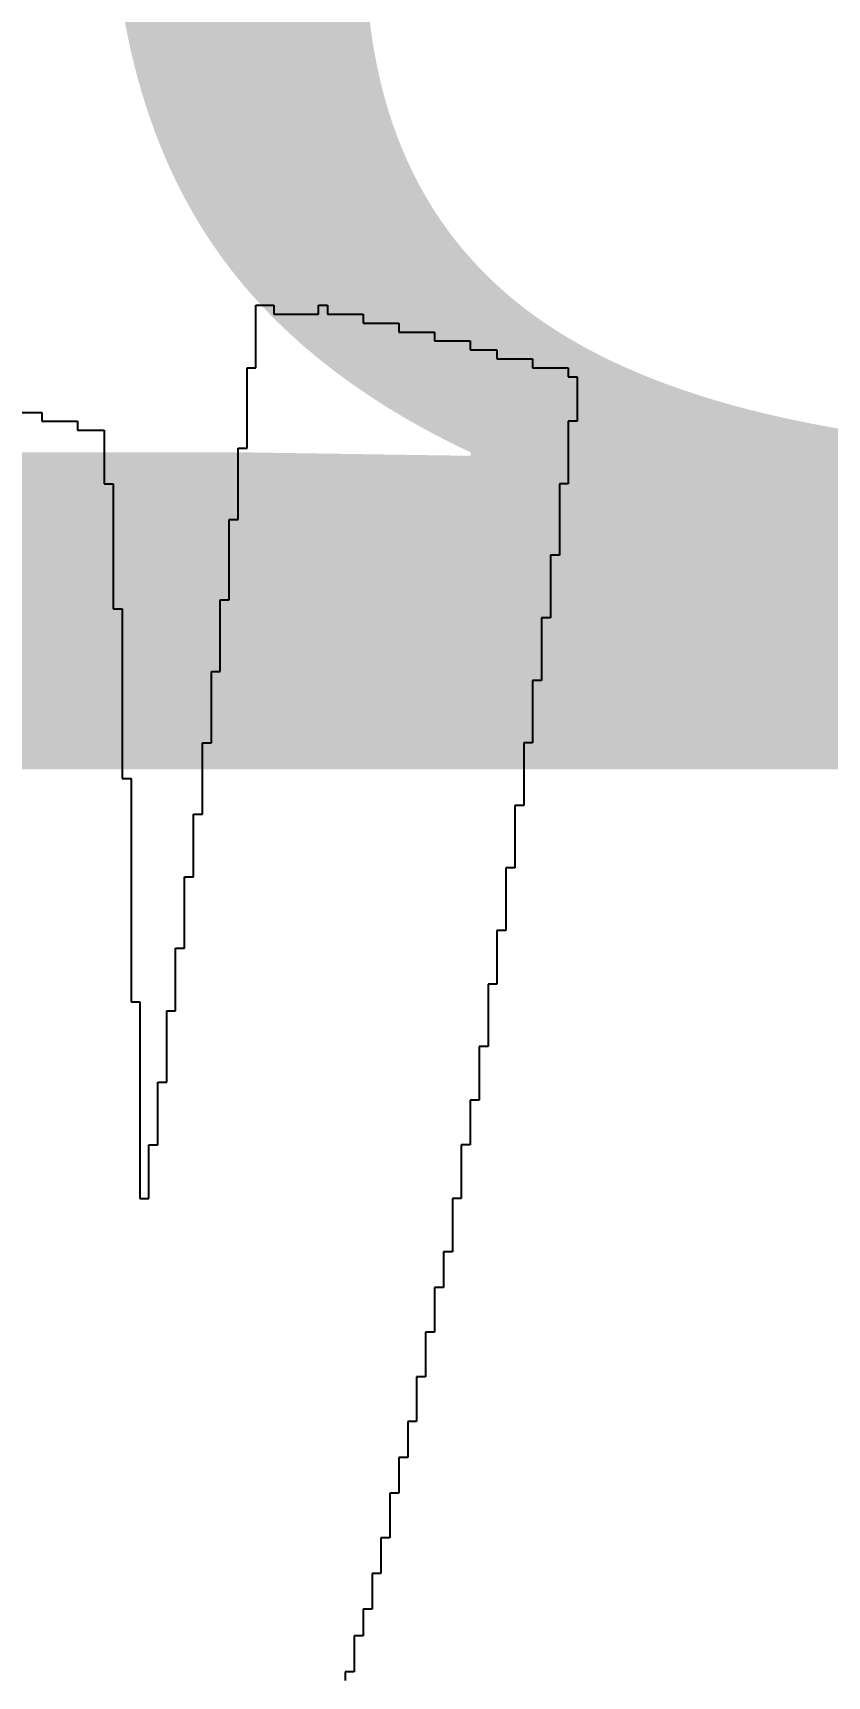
# Model space of a CAD drawing. Header units: millimetres. Extents: x 38.3 to 116.8, y 314 to 397.1.
# Drawn here: x 97.844 to 98.728, y 371.407 to 373.235 of the extents above; entities that cross this region are included whole.
import ezdxf

# ---------------------------------------------------------------- set-up
doc = ezdxf.new("R2010")
doc.units = ezdxf.units.MM
doc.layers.add('BottomOverlay', color=54, linetype='Continuous')
doc.layers.add('TopOverlay', color=2, linetype='Continuous')

# ---------------------------------------------------------------- blocks, each defined once
blk = doc.blocks.new('4S6TMP_L____85')
at = {"layer": 'TopOverlay'}
for p, q in [((-0.8406, -5.7919), (-0.8406, -5.782)), ((-0.8406, -5.782), (-0.8207, -5.782)), ((-0.8406, -5.8019), (-0.8406, -5.7919)), ((-0.8207, -5.782), (-0.8207, -5.7919)), ((-0.8207, -5.7919), (-0.771, -5.7919)), ((-0.771, -5.7919), (-0.771, -5.782)), ((-0.771, -5.782), (-0.7611, -5.782)), ((-0.7611, -5.782), (-0.7611, -5.7919)), ((-0.7611, -5.7919), (-0.7214, -5.7919)), ((-0.7214, -5.7919), (-0.7214, -5.8019)), ((-0.8406, -5.8118), (-0.8406, -5.8019)), ((-0.8406, -5.8217), (-0.8406, -5.8118)), ((-0.7214, -5.8019), (-0.6816, -5.8019)), ((-0.6816, -5.8019), (-0.6816, -5.8118)), ((-0.6816, -5.8118), (-0.6419, -5.8118)), ((-0.6419, -5.8118), (-0.6419, -5.8217)), ((-0.8406, -5.8317), (-0.8406, -5.8217)), ((-0.6419, -5.8217), (-0.6022, -5.8217)), ((-0.6022, -5.8217), (-0.6022, -5.8317)), ((-0.8406, -5.8416), (-0.8406, -5.8317)), ((-0.8406, -5.8515), (-0.8406, -5.8416)), ((-0.6022, -5.8317), (-0.5724, -5.8317)), ((-0.5724, -5.8317), (-0.5724, -5.8416)), ((-0.5724, -5.8416), (-0.5326, -5.8416)), ((-0.5326, -5.8416), (-0.5326, -5.8515)), ((-0.8505, -5.8615), (-0.8505, -5.8515)), ((-0.8505, -5.8515), (-0.8406, -5.8515)), ((-0.8505, -5.8714), (-0.8505, -5.8615)), ((-0.5326, -5.8515), (-0.4929, -5.8515)), ((-0.4929, -5.8515), (-0.4929, -5.8615)), ((-0.4929, -5.8615), (-0.483, -5.8615)), ((-0.483, -5.8615), (-0.483, -5.8714)), ((-0.8505, -5.8813), (-0.8505, -5.8714)), ((-0.8505, -5.8913), (-0.8505, -5.8813)), ((-0.483, -5.8714), (-0.483, -5.8813)), ((-0.483, -5.8813), (-0.483, -5.8913)), ((-1.1187, -5.9012), (-1.079, -5.9012)), ((-1.079, -5.9012), (-1.079, -5.9111)), ((-0.8505, -5.9012), (-0.8505, -5.8913)), ((-0.8505, -5.9111), (-0.8505, -5.9012)), ((-0.483, -5.8913), (-0.483, -5.9012)), ((-0.483, -5.9012), (-0.483, -5.9111)), ((-1.079, -5.9111), (-1.0392, -5.9111)), ((-1.0392, -5.9111), (-1.0392, -5.9211)), ((-1.0392, -5.9211), (-1.0094, -5.9211)), ((-1.0094, -5.9211), (-1.0094, -5.931)), ((-0.8505, -5.9211), (-0.8505, -5.9111)), ((-0.8505, -5.931), (-0.8505, -5.9211)), ((-0.483, -5.9111), (-0.4929, -5.9111)), ((-0.4929, -5.9111), (-0.4929, -5.9211)), ((-0.4929, -5.9211), (-0.4929, -5.931)), ((-1.0094, -5.931), (-1.0094, -5.9409)), ((-0.8505, -5.9409), (-0.8505, -5.931)), ((-0.4929, -5.931), (-0.4929, -5.9409)), ((-1.0094, -5.9409), (-1.0094, -5.9509)), ((-1.0094, -5.9509), (-1.0094, -5.9608)), ((-0.8604, -5.9509), (-0.8604, -5.9409)), ((-0.8604, -5.9409), (-0.8505, -5.9409)), ((-0.8604, -5.9608), (-0.8604, -5.9509)), ((-0.4929, -5.9409), (-0.4929, -5.9509)), ((-0.4929, -5.9509), (-0.4929, -5.9608)), ((-1.0094, -5.9608), (-1.0094, -5.9707)), ((-1.0094, -5.9707), (-1.0094, -5.9807)), ((-0.8604, -5.9707), (-0.8604, -5.9608)), ((-0.8604, -5.9807), (-0.8604, -5.9707)), ((-0.4929, -5.9608), (-0.4929, -5.9707)), ((-0.4929, -5.9707), (-0.4929, -5.9807)), ((-1.0094, -5.9807), (-0.9995, -5.9807)), ((-0.9995, -5.9807), (-0.9995, -5.9906)), ((-0.9995, -5.9906), (-0.9995, -6.0005)), ((-0.8604, -5.9906), (-0.8604, -5.9807)), ((-0.8604, -6.0005), (-0.8604, -5.9906)), ((-0.4929, -5.9807), (-0.5028, -5.9807)), ((-0.5028, -5.9807), (-0.5028, -5.9906)), ((-0.5028, -5.9906), (-0.5028, -6.0005)), ((-0.9995, -6.0005), (-0.9995, -6.0105)), ((-0.9995, -6.0105), (-0.9995, -6.0204)), ((-0.8604, -6.0105), (-0.8604, -6.0005)), ((-0.8604, -6.0204), (-0.8604, -6.0105)), ((-0.5028, -6.0005), (-0.5028, -6.0105)), ((-0.5028, -6.0105), (-0.5028, -6.0204)), ((-0.9995, -6.0204), (-0.9995, -6.0303)), ((-0.9995, -6.0303), (-0.9995, -6.0403)), ((-0.8704, -6.0303), (-0.8704, -6.0204)), ((-0.8704, -6.0204), (-0.8604, -6.0204)), ((-0.8704, -6.0403), (-0.8704, -6.0303)), ((-0.5028, -6.0204), (-0.5028, -6.0303)), ((-0.5028, -6.0303), (-0.5028, -6.0403)), ((-0.9995, -6.0403), (-0.9995, -6.0502)), ((-0.8704, -6.0502), (-0.8704, -6.0403)), ((-0.5028, -6.0403), (-0.5028, -6.0502)), ((-0.9995, -6.0502), (-0.9995, -6.0601)), ((-0.9995, -6.0601), (-0.9995, -6.0701)), ((-0.8704, -6.0601), (-0.8704, -6.0502)), ((-0.8704, -6.0701), (-0.8704, -6.0601)), ((-0.5028, -6.0601), (-0.5128, -6.0601)), ((-0.5128, -6.0601), (-0.5128, -6.0701)), ((-0.5028, -6.0502), (-0.5028, -6.0601)), ((-0.9995, -6.0701), (-0.9995, -6.08)), ((-0.9995, -6.08), (-0.9995, -6.0899)), ((-0.8704, -6.08), (-0.8704, -6.0701)), ((-0.8704, -6.0899), (-0.8704, -6.08)), ((-0.5128, -6.0701), (-0.5128, -6.08)), ((-0.5128, -6.08), (-0.5128, -6.0899)), ((-0.9995, -6.0899), (-0.9995, -6.0999)), ((-0.9995, -6.0999), (-0.9995, -6.1098)), ((-0.8704, -6.0999), (-0.8704, -6.0899)), ((-0.8704, -6.1098), (-0.8704, -6.0999)), ((-0.5128, -6.0899), (-0.5128, -6.0999)), ((-0.5128, -6.0999), (-0.5128, -6.1098)), ((-0.9995, -6.1098), (-0.9995, -6.1197)), ((-0.9995, -6.1197), (-0.9896, -6.1197)), ((-0.9896, -6.1197), (-0.9896, -6.1297)), ((-0.8803, -6.1197), (-0.8803, -6.1098)), ((-0.8803, -6.1098), (-0.8704, -6.1098)), ((-0.8803, -6.1297), (-0.8803, -6.1197)), ((-0.5128, -6.1098), (-0.5128, -6.1197)), ((-0.5128, -6.1197), (-0.5128, -6.1297)), ((-0.9896, -6.1297), (-0.9896, -6.1396)), ((-0.9896, -6.1396), (-0.9896, -6.1495)), ((-0.8803, -6.1396), (-0.8803, -6.1297)), ((-0.8803, -6.1495), (-0.8803, -6.1396)), ((-0.5128, -6.1297), (-0.5227, -6.1297)), ((-0.5227, -6.1297), (-0.5227, -6.1396)), ((-0.5227, -6.1396), (-0.5227, -6.1495)), ((-0.9896, -6.1495), (-0.9896, -6.1595)), ((-0.9896, -6.1595), (-0.9896, -6.1694)), ((-0.8803, -6.1595), (-0.8803, -6.1495)), ((-0.8803, -6.1694), (-0.8803, -6.1595)), ((-0.5227, -6.1495), (-0.5227, -6.1595)), ((-0.5227, -6.1595), (-0.5227, -6.1694)), ((-0.9896, -6.1694), (-0.9896, -6.1793)), ((-0.8803, -6.1793), (-0.8803, -6.1694)), ((-0.5227, -6.1694), (-0.5227, -6.1793)), ((-0.9896, -6.1793), (-0.9896, -6.1893)), ((-0.9896, -6.1893), (-0.9896, -6.1992)), ((-0.8902, -6.1992), (-0.8902, -6.1893)), ((-0.8902, -6.1893), (-0.8803, -6.1893)), ((-0.8803, -6.1893), (-0.8803, -6.1793)), ((-0.5227, -6.1793), (-0.5227, -6.1893)), ((-0.5227, -6.1893), (-0.5227, -6.1992)), ((-0.9896, -6.1992), (-0.9896, -6.2091)), ((-0.9896, -6.2091), (-0.9896, -6.2191)), ((-0.8902, -6.2091), (-0.8902, -6.1992)), ((-0.8902, -6.2191), (-0.8902, -6.2091)), ((-0.5227, -6.1992), (-0.5326, -6.1992)), ((-0.5326, -6.1992), (-0.5326, -6.2091)), ((-0.5326, -6.2091), (-0.5326, -6.2191)), ((-0.9896, -6.2191), (-0.9896, -6.229)), ((-0.9896, -6.229), (-0.9896, -6.239)), ((-0.8902, -6.229), (-0.8902, -6.2191)), ((-0.8902, -6.239), (-0.8902, -6.229)), ((-0.5326, -6.2191), (-0.5326, -6.229)), ((-0.5326, -6.229), (-0.5326, -6.239)), ((-0.9896, -6.239), (-0.9896, -6.2489)), ((-0.9896, -6.2489), (-0.9896, -6.2588)), ((-0.8902, -6.2489), (-0.8902, -6.239)), ((-0.8902, -6.2588), (-0.8902, -6.2489)), ((-0.5326, -6.239), (-0.5326, -6.2489)), ((-0.5326, -6.2489), (-0.5326, -6.2588)), ((-0.9896, -6.2588), (-0.9896, -6.2688)), ((-0.9896, -6.2688), (-0.9896, -6.2787)), ((-0.9002, -6.2787), (-0.9002, -6.2688)), ((-0.9002, -6.2688), (-0.8902, -6.2688)), ((-0.8902, -6.2688), (-0.8902, -6.2588)), ((-0.5326, -6.2688), (-0.5426, -6.2688)), ((-0.5426, -6.2688), (-0.5426, -6.2787)), ((-0.5326, -6.2588), (-0.5326, -6.2688)), ((-0.9896, -6.2787), (-0.9896, -6.2886)), ((-0.9002, -6.2886), (-0.9002, -6.2787)), ((-0.5426, -6.2787), (-0.5426, -6.2886)), ((-0.9896, -6.2886), (-0.9896, -6.2986)), ((-0.9896, -6.2986), (-0.9896, -6.3085)), ((-0.9002, -6.2986), (-0.9002, -6.2886)), ((-0.9002, -6.3085), (-0.9002, -6.2986)), ((-0.5426, -6.2886), (-0.5426, -6.2986)), ((-0.5426, -6.2986), (-0.5426, -6.3085)), ((-0.9896, -6.3085), (-0.9796, -6.3085)), ((-0.9796, -6.3085), (-0.9796, -6.3184)), ((-0.9796, -6.3184), (-0.9796, -6.3284)), ((-0.9002, -6.3184), (-0.9002, -6.3085)), ((-0.9002, -6.3284), (-0.9002, -6.3184)), ((-0.5426, -6.3085), (-0.5426, -6.3184)), ((-0.5426, -6.3184), (-0.5426, -6.3284)), ((-0.9796, -6.3284), (-0.9796, -6.3383)), ((-0.9796, -6.3383), (-0.9796, -6.3482)), ((-0.9002, -6.3383), (-0.9002, -6.3284)), ((-0.9002, -6.3482), (-0.9002, -6.3383)), ((-0.5426, -6.3383), (-0.5525, -6.3383)), ((-0.5525, -6.3383), (-0.5525, -6.3482)), ((-0.5426, -6.3284), (-0.5426, -6.3383)), ((-0.9796, -6.3482), (-0.9796, -6.3582)), ((-0.9796, -6.3582), (-0.9796, -6.3681)), ((-0.9101, -6.3582), (-0.9101, -6.3482)), ((-0.9101, -6.3482), (-0.9002, -6.3482)), ((-0.9101, -6.3681), (-0.9101, -6.3582)), ((-0.5525, -6.3482), (-0.5525, -6.3582)), ((-0.5525, -6.3582), (-0.5525, -6.3681)), ((-0.9796, -6.3681), (-0.9796, -6.378)), ((-0.9796, -6.378), (-0.9796, -6.388)), ((-0.9101, -6.378), (-0.9101, -6.3681)), ((-0.9101, -6.388), (-0.9101, -6.378)), ((-0.5525, -6.3681), (-0.5525, -6.378)), ((-0.5525, -6.378), (-0.5525, -6.388)), ((-0.9796, -6.388), (-0.9796, -6.3979)), ((-0.9101, -6.3979), (-0.9101, -6.388)), ((-0.5525, -6.388), (-0.5525, -6.3979)), ((-0.9796, -6.3979), (-0.9796, -6.4078)), ((-0.9796, -6.4078), (-0.9796, -6.4178)), ((-0.9101, -6.4078), (-0.9101, -6.3979)), ((-0.9101, -6.4178), (-0.9101, -6.4078)), ((-0.5525, -6.4078), (-0.5624, -6.4078)), ((-0.5624, -6.4078), (-0.5624, -6.4178)), ((-0.5525, -6.3979), (-0.5525, -6.4078)), ((-0.9796, -6.4178), (-0.9796, -6.4277)), ((-0.9796, -6.4277), (-0.9796, -6.4376)), ((-0.92, -6.4277), (-0.92, -6.4178)), ((-0.92, -6.4178), (-0.9101, -6.4178)), ((-0.92, -6.4376), (-0.92, -6.4277)), ((-0.5624, -6.4178), (-0.5624, -6.4277)), ((-0.5624, -6.4277), (-0.5624, -6.4376)), ((-0.9796, -6.4376), (-0.9796, -6.4476)), ((-0.9796, -6.4476), (-0.9796, -6.4575)), ((-0.92, -6.4476), (-0.92, -6.4376)), ((-0.92, -6.4575), (-0.92, -6.4476)), ((-0.5624, -6.4376), (-0.5624, -6.4476)), ((-0.5624, -6.4476), (-0.5624, -6.4575)), ((-0.9796, -6.4575), (-0.9796, -6.4674)), ((-0.9796, -6.4674), (-0.9796, -6.4774)), ((-0.92, -6.4674), (-0.92, -6.4575)), ((-0.92, -6.4774), (-0.92, -6.4674)), ((-0.5624, -6.4575), (-0.5624, -6.4674)), ((-0.5624, -6.4674), (-0.5624, -6.4774)), ((-0.9796, -6.4774), (-0.9796, -6.4873)), ((-0.9796, -6.4873), (-0.9796, -6.4972)), ((-0.92, -6.4873), (-0.92, -6.4774)), ((-0.92, -6.4972), (-0.92, -6.4873)), ((-0.5624, -6.4774), (-0.5724, -6.4774)), ((-0.5724, -6.4774), (-0.5724, -6.4873)), ((-0.5724, -6.4873), (-0.5724, -6.4972)), ((-0.9796, -6.4972), (-0.9796, -6.5072)), ((-0.93, -6.5072), (-0.93, -6.4972)), ((-0.93, -6.4972), (-0.92, -6.4972)), ((-0.5724, -6.4972), (-0.5724, -6.5072)), ((-0.9796, -6.5072), (-0.9796, -6.5171)), ((-0.9796, -6.5171), (-0.9796, -6.527)), ((-0.93, -6.5171), (-0.93, -6.5072)), ((-0.93, -6.527), (-0.93, -6.5171)), ((-0.5724, -6.5072), (-0.5724, -6.5171)), ((-0.5724, -6.5171), (-0.5724, -6.527)), ((-0.9796, -6.527), (-0.9796, -6.537)), ((-0.9796, -6.537), (-0.9796, -6.5469)), ((-0.93, -6.537), (-0.93, -6.527)), ((-0.93, -6.5469), (-0.93, -6.537)), ((-0.5724, -6.537), (-0.5823, -6.537)), ((-0.5823, -6.537), (-0.5823, -6.5469)), ((-0.5724, -6.527), (-0.5724, -6.537)), ((-0.9796, -6.5469), (-0.9796, -6.5568)), ((-0.9796, -6.5568), (-0.9697, -6.5568)), ((-0.9697, -6.5568), (-0.9697, -6.5668)), ((-0.93, -6.5568), (-0.93, -6.5469)), ((-0.93, -6.5668), (-0.93, -6.5568)), ((-0.5823, -6.5469), (-0.5823, -6.5568)), ((-0.5823, -6.5568), (-0.5823, -6.5668)), ((-0.9697, -6.5668), (-0.9697, -6.5767)), ((-0.9697, -6.5767), (-0.9697, -6.5866)), ((-0.9399, -6.5767), (-0.9399, -6.5668)), ((-0.9399, -6.5668), (-0.93, -6.5668)), ((-0.9399, -6.5866), (-0.9399, -6.5767)), ((-0.5823, -6.5668), (-0.5823, -6.5767)), ((-0.5823, -6.5767), (-0.5823, -6.5866)), ((-0.9697, -6.5866), (-0.9697, -6.5966)), ((-0.9697, -6.5966), (-0.9697, -6.6065)), ((-0.9399, -6.5966), (-0.9399, -6.5866)), ((-0.9399, -6.6065), (-0.9399, -6.5966)), ((-0.5823, -6.5866), (-0.5823, -6.5966)), ((-0.5823, -6.5966), (-0.5823, -6.6065)), ((-0.9697, -6.6065), (-0.9697, -6.6164)), ((-0.9697, -6.6164), (-0.9697, -6.6264)), ((-0.9399, -6.6164), (-0.9399, -6.6065)), ((-0.9399, -6.6264), (-0.9399, -6.6164)), ((-0.5823, -6.6065), (-0.5922, -6.6065)), ((-0.5922, -6.6065), (-0.5922, -6.6164)), ((-0.5922, -6.6164), (-0.5922, -6.6264)), ((-0.9697, -6.6264), (-0.9697, -6.6363)), ((-0.9399, -6.6363), (-0.9399, -6.6264)), ((-0.5922, -6.6264), (-0.5922, -6.6363)), ((-0.9697, -6.6363), (-0.9697, -6.6462)), ((-0.9697, -6.6462), (-0.9697, -6.6562)), ((-0.9498, -6.6562), (-0.9498, -6.6462)), ((-0.9498, -6.6462), (-0.9399, -6.6462)), ((-0.9399, -6.6462), (-0.9399, -6.6363)), ((-0.5922, -6.6363), (-0.5922, -6.6462)), ((-0.5922, -6.6462), (-0.5922, -6.6562)), ((-0.9697, -6.6562), (-0.9697, -6.6661)), ((-0.9697, -6.6661), (-0.9697, -6.676)), ((-0.9498, -6.6661), (-0.9498, -6.6562)), ((-0.9498, -6.676), (-0.9498, -6.6661)), ((-0.5922, -6.6661), (-0.6022, -6.6661)), ((-0.6022, -6.6661), (-0.6022, -6.676)), ((-0.5922, -6.6562), (-0.5922, -6.6661)), ((-0.9697, -6.676), (-0.9697, -6.686)), ((-0.9697, -6.686), (-0.9697, -6.6959)), ((-0.9498, -6.686), (-0.9498, -6.676)), ((-0.9498, -6.6959), (-0.9498, -6.686)), ((-0.6022, -6.676), (-0.6022, -6.686)), ((-0.6022, -6.686), (-0.6022, -6.6959)), ((-0.9697, -6.6959), (-0.9697, -6.7058)), ((-0.9697, -6.7058), (-0.9697, -6.7158)), ((-0.9498, -6.7058), (-0.9498, -6.6959)), ((-0.9498, -6.7158), (-0.9498, -6.7058)), ((-0.6022, -6.6959), (-0.6022, -6.7058)), ((-0.6022, -6.7058), (-0.6022, -6.7158)), ((-0.9697, -6.7158), (-0.9697, -6.7257)), ((-0.9697, -6.7257), (-0.9697, -6.7356)), ((-0.9598, -6.7257), (-0.9598, -6.7158)), ((-0.9598, -6.7158), (-0.9498, -6.7158)), ((-0.9598, -6.7356), (-0.9598, -6.7257)), ((-0.6022, -6.7158), (-0.6121, -6.7158)), ((-0.6121, -6.7158), (-0.6121, -6.7257)), ((-0.6121, -6.7257), (-0.6121, -6.7356)), ((-0.9697, -6.7356), (-0.9697, -6.7456)), ((-0.9598, -6.7456), (-0.9598, -6.7356)), ((-0.6121, -6.7356), (-0.6121, -6.7456)), ((-0.9697, -6.7456), (-0.9697, -6.7555)), ((-0.9697, -6.7555), (-0.9697, -6.7654)), ((-0.9598, -6.7555), (-0.9598, -6.7456)), ((-0.9598, -6.7654), (-0.9598, -6.7555)), ((-0.6121, -6.7456), (-0.6121, -6.7555)), ((-0.6121, -6.7555), (-0.6121, -6.7654)), ((-0.9697, -6.7654), (-0.9697, -6.7754)), ((-0.9697, -6.7754), (-0.9598, -6.7754)), ((-0.9598, -6.7754), (-0.9598, -6.7654)), ((-0.6121, -6.7754), (-0.622, -6.7754)), ((-0.622, -6.7754), (-0.622, -6.7853)), ((-0.6121, -6.7654), (-0.6121, -6.7754)), ((-0.622, -6.7853), (-0.622, -6.7952)), ((-0.622, -6.7952), (-0.622, -6.8052)), ((-0.622, -6.8052), (-0.622, -6.8151)), ((-0.622, -6.8151), (-0.622, -6.8251)), ((-0.622, -6.835), (-0.632, -6.835)), ((-0.632, -6.835), (-0.632, -6.8449)), ((-0.622, -6.8251), (-0.622, -6.835)), ((-0.632, -6.8449), (-0.632, -6.8549)), ((-0.632, -6.8549), (-0.632, -6.8648)), ((-0.632, -6.8648), (-0.632, -6.8747)), ((-0.632, -6.8747), (-0.6419, -6.8747)), ((-0.6419, -6.8747), (-0.6419, -6.8847)), ((-0.6419, -6.8847), (-0.6419, -6.8946)), ((-0.6419, -6.8946), (-0.6419, -6.9045)), ((-0.6419, -6.9045), (-0.6419, -6.9145)), ((-0.6419, -6.9244), (-0.6518, -6.9244)), ((-0.6518, -6.9244), (-0.6518, -6.9343)), ((-0.6419, -6.9145), (-0.6419, -6.9244)), ((-0.6518, -6.9343), (-0.6518, -6.9443)), ((-0.6518, -6.9443), (-0.6518, -6.9542)), ((-0.6518, -6.9542), (-0.6518, -6.9641)), ((-0.6518, -6.9741), (-0.6618, -6.9741)), ((-0.6618, -6.9741), (-0.6618, -6.984)), ((-0.6518, -6.9641), (-0.6518, -6.9741)), ((-0.6618, -6.984), (-0.6618, -6.9939)), ((-0.6618, -6.9939), (-0.6618, -7.0039)), ((-0.6618, -7.0039), (-0.6618, -7.0138)), ((-0.6618, -7.0138), (-0.6618, -7.0237)), ((-0.6618, -7.0237), (-0.6717, -7.0237)), ((-0.6717, -7.0237), (-0.6717, -7.0337)), ((-0.6717, -7.0337), (-0.6717, -7.0436)), ((-0.6717, -7.0436), (-0.6717, -7.0535)), ((-0.6717, -7.0535), (-0.6717, -7.0635)), ((-0.6717, -7.0635), (-0.6816, -7.0635)), ((-0.6816, -7.0635), (-0.6816, -7.0734)), ((-0.6816, -7.0734), (-0.6816, -7.0833)), ((-0.6816, -7.0833), (-0.6816, -7.0933)), ((-0.6816, -7.1032), (-0.6916, -7.1032)), ((-0.6916, -7.1032), (-0.6916, -7.1131)), ((-0.6816, -7.0933), (-0.6816, -7.1032)), ((-0.6916, -7.1131), (-0.6916, -7.1231)), ((-0.6916, -7.1231), (-0.6916, -7.133)), ((-0.6916, -7.133), (-0.6916, -7.1429)), ((-0.6916, -7.1429), (-0.6916, -7.1529)), ((-0.6916, -7.1529), (-0.7015, -7.1529)), ((-0.7015, -7.1529), (-0.7015, -7.1628)), ((-0.7015, -7.1628), (-0.7015, -7.1727)), ((-0.7015, -7.1727), (-0.7015, -7.1827)), ((-0.7015, -7.1827), (-0.7015, -7.1926)), ((-0.7015, -7.1926), (-0.7114, -7.1926)), ((-0.7114, -7.1926), (-0.7114, -7.2025)), ((-0.7114, -7.2025), (-0.7114, -7.2125)), ((-0.7114, -7.2125), (-0.7114, -7.2224)), ((-0.7114, -7.2323), (-0.7214, -7.2323)), ((-0.7214, -7.2323), (-0.7214, -7.2423)), ((-0.7114, -7.2224), (-0.7114, -7.2323)), ((-0.7214, -7.2423), (-0.7214, -7.2522)), ((-0.7214, -7.2522), (-0.7214, -7.2621)), ((-0.7214, -7.2621), (-0.7313, -7.2621)), ((-0.7313, -7.2621), (-0.7313, -7.2721)), ((-0.7313, -7.2721), (-0.7313, -7.282)), ((-0.7313, -7.282), (-0.7313, -7.2919)), ((-0.7313, -7.2919), (-0.7313, -7.3019)), ((-0.7313, -7.3019), (-0.7412, -7.3019)), ((-0.7412, -7.3019), (-0.7412, -7.3118))]:
    blk.add_line(p, q, dxfattribs=at)

msp = doc.modelspace()

# ---------------------------------------------------------------- block references
msp.add_blockref('4S6TMP_L____85', (98.933, 378.714))

# ---------------------------------------------------------------- texts
at = {"layer": 'BottomOverlay', "text_generation_flag": 2}
msp.add_text('Kenwood TS-50S', height=2.999999, rotation=90, dxfattribs=at).set_placement((100.2773, 388.874))

doc.saveas('drawing.dxf')
